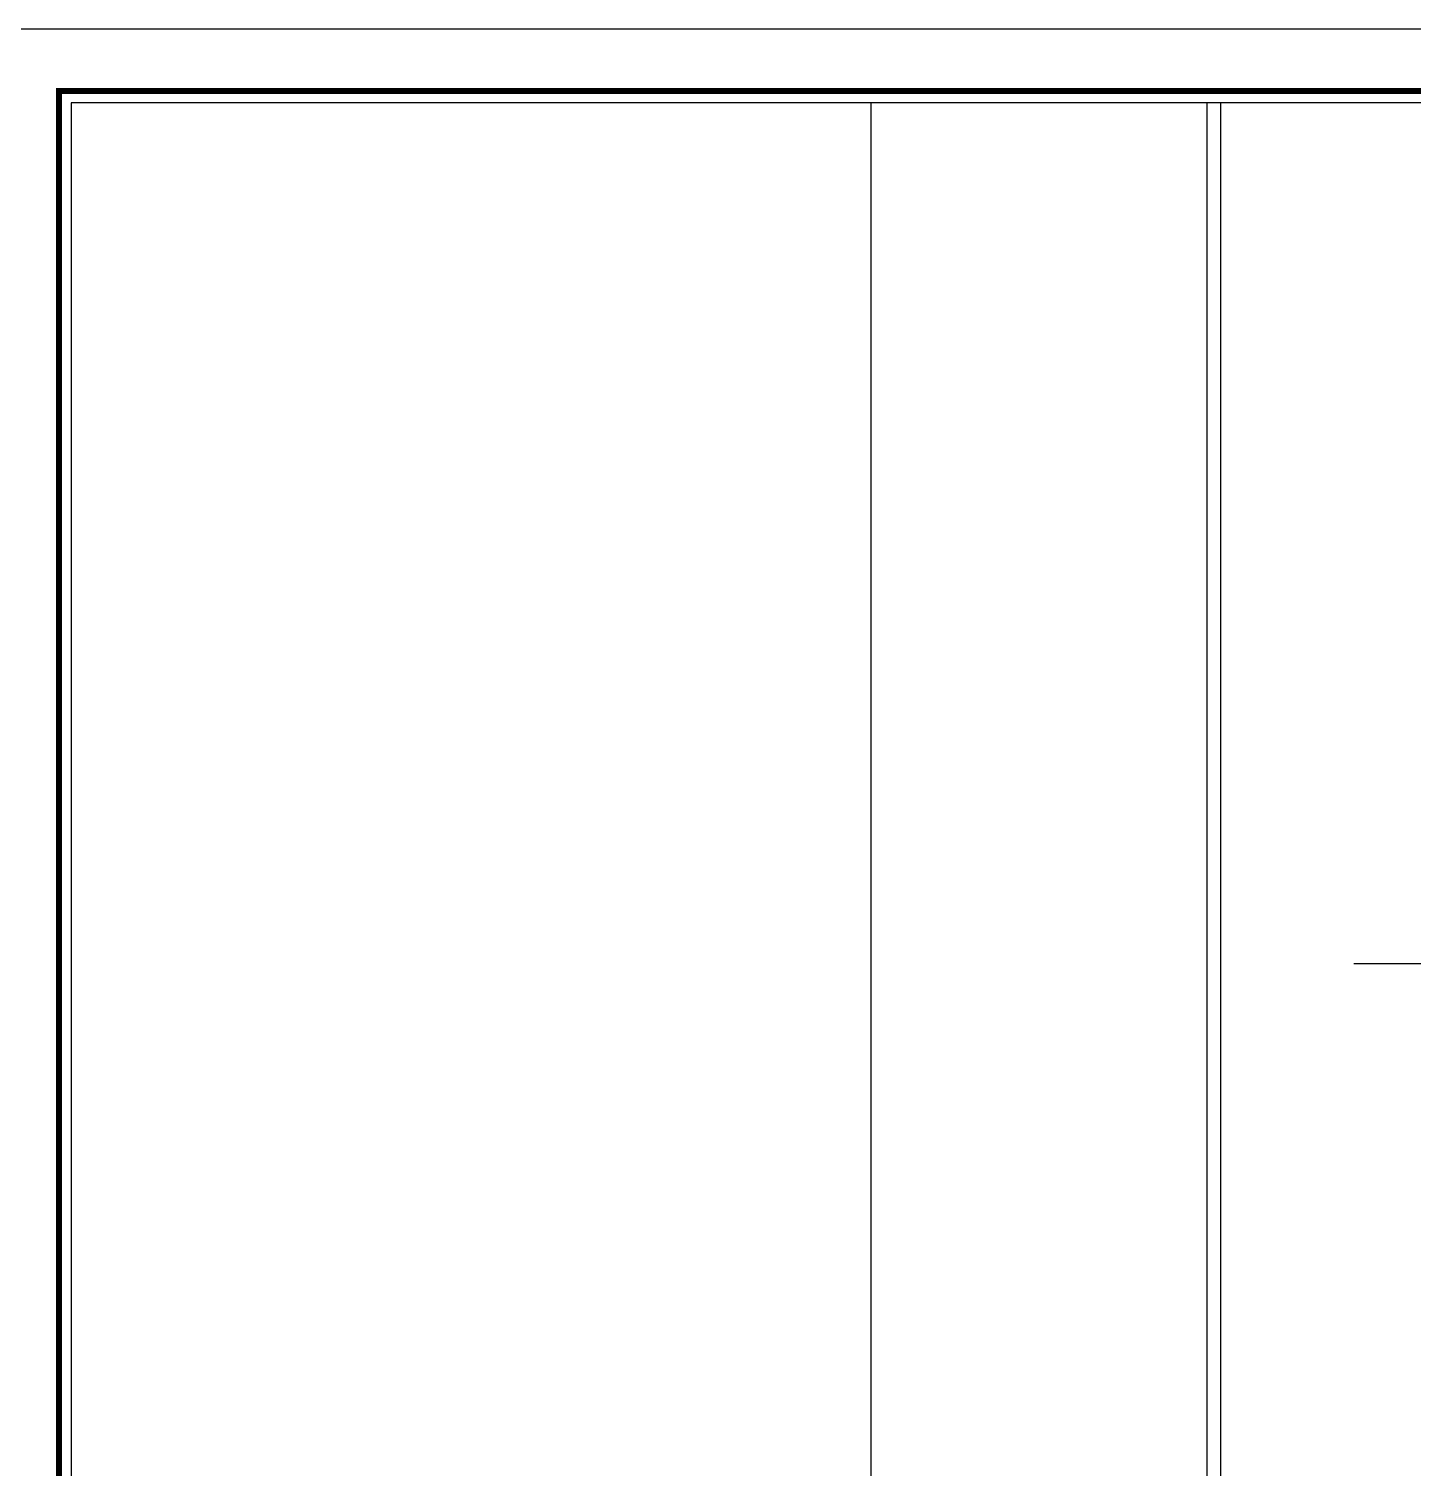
# Model space of a CAD drawing. Header units: inches. Extents: x 315041 to 662841, y -45540 to -35018.
# Drawn here: x 330803.6 to 331005.6, y -37428.9 to -37218.9 of the extents above; entities that cross this region are included whole.
import ezdxf

# ---------------------------------------------------------------- set-up
doc = ezdxf.new("R2010")
doc.units = ezdxf.units.IN
doc.header["$MEASUREMENT"] = 0
doc.linetypes.add('CENTER2', pattern=[28.575, 19.05, -3.175, 3.175, -3.175])
for name, color, linetype in [('2', 2, 'Continuous'), ('7', 7, 'Continuous'), ('8', 8, 'Continuous'), ('BAO KHUNG', 31, 'Continuous')]:
    doc.layers.add(name, color=color, linetype=linetype)

# ---------------------------------------------------------------- blocks, each defined once
blk = doc.blocks.new('A$C75D82031')
at = {"layer": '2', "color": 157, "linetype": 'Continuous'}
blk.add_lwpolyline([(0, 420), (594, 420), (594, 0), (0, 0)], close=True, dxfattribs=at)
at = {"layer": '7', "color": 147, "linetype": 'Continuous'}
blk.add_lwpolyline([(12.33, 57.61), (581.67, 57.61), (581.67, 409.19), (12.33, 409.19)], close=True, dxfattribs=at)
at = {"layer": 'BAO KHUNG', "color": 167, "linetype": 'Continuous', "const_width": 0.871}
blk.add_lwpolyline([(10.59, 9.07), (583.41, 9.07), (583.41, 410.93), (10.59, 410.93)], close=True, dxfattribs=at)

msp = doc.modelspace()

# ---------------------------------------------------------------- linework, layer by layer
at = {"color": 8, "linetype": 'CENTER2'}
msp.add_line((330996.8677, -37355.2827), (331054.9916, -37355.2827), dxfattribs=at)
at = {"color": 8}
msp.add_lwpolyline([(331379.1113, -37229.7343), (330809.7734, -37229.7343), (330809.7734, -37581.3141), (331379.1113, -37581.3141)], close=True, dxfattribs=at)
at = {"layer": '8', "color": 2}
for p, q in [((330926.4983, -37581.3141), (330926.4983, -37229.7343)), ((330975.4983, -37581.3141), (330975.4983, -37229.7343)), ((330977.4983, -37581.3141), (330977.4983, -37229.7343))]:
    msp.add_line(p, q, dxfattribs=at)

# ---------------------------------------------------------------- block references
at = {"color": 1}
msp.add_blockref('A$C75D82031', (330797.4423, -37638.9242), dxfattribs=at)

doc.saveas('drawing.dxf')
